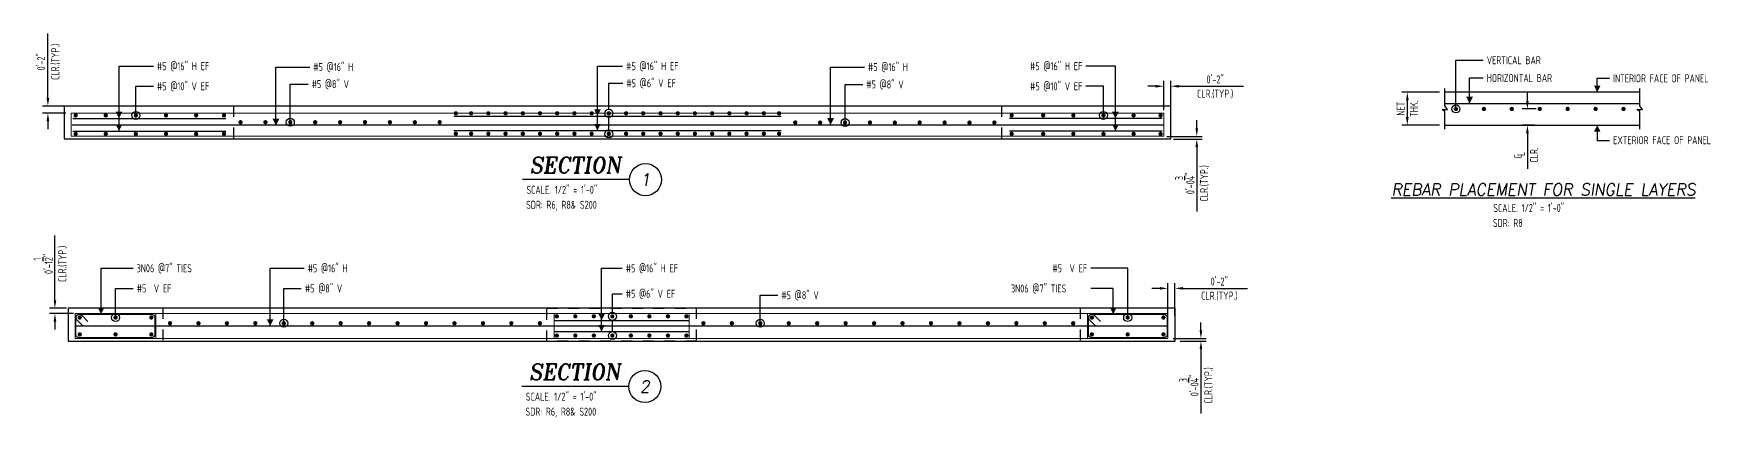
# Model space of a CAD drawing. Header units: inches. Extents: x 10095 to 38568, y -2433 to 4174.
# Drawn here: x 20898.4 to 21369.1, y 356.3 to 464.3 of the extents above; entities that cross this region are included whole.
import ezdxf
from ezdxf.enums import TextEntityAlignment as Align

# ---------------------------------------------------------------- set-up
doc = ezdxf.new("R2010")
doc.units = ezdxf.units.IN
doc.header["$MEASUREMENT"] = 0
doc.linetypes.add('HIDDEN', pattern=[6, 3, -3])
doc.layers.get('0').update_dxf_attribs({"linetype": 'CONTINUOUS'})
doc.layers.get('Defpoints').update_dxf_attribs({"linetype": 'CONTINUOUS'})
for name, color, linetype in [('0-25TEXT', 7, 'CONTINUOUS'), ('0-35', 3, 'CONTINUOUS'), ('0-35TEXT', 3, 'CONTINUOUS'), ('5', 4, 'CONTINUOUS'), ('DETAIL', 83, 'CONTINUOUS'), ('hidden', 7, 'HIDDEN'), ('REBARS', 4, 'CONTINUOUS')]:
    doc.layers.add(name, color=color, linetype=linetype)
doc.layers.add('COVER', color=6, linetype='CONTINUOUS', lineweight=0, plot=False)
doc.styles.add('AR', font='ARCHQUIK.shx', dxfattribs={"width": 0.8})
doc.styles.add('ROMANT', font='romant')
doc.dimstyles.new('CADS_DIM_48', dxfattribs={"dimscale": 48, "dimtxt": 0.09375, "dimasz": 0.09375, "dimexe": 0.0625, "dimexo": 0.0625, "dimgap": 0.09375, "dimtad": 0, "dimtih": 1, "dimtoh": 1, "dimzin": 1, "dimdsep": 46, "dimlunit": 4, "dimtxsty": 'AR', "dimblk": 'CLOSED', "dimcen": 0.1875, "dimadec": 0, "dimazin": 0, "dimtfac": 1, "dimtofl": 0, "dimtmove": 0, "dimatfit": 1, "dimldrblk": 'DOTBLANK', "dimfxl": 1, "dimtzin": 0, "dimarcsym": 0})

# ---------------------------------------------------------------- blocks, each defined once
blk = doc.blocks.new('*D54')
at = {"layer": 'Defpoints', "color": 0, "transparency": 16777216}
for p in [(21218.22, 449.43), (21216.22, 441.23), (21218.22, 440.17)]:
    blk.add_point(p, dxfattribs=at)
at = {"layer": 'DETAIL', "color": 0, "lineweight": -2, "transparency": 16777216}
for p, q in [((21213.97, 449.43), (21211.72, 449.43)), ((21216.22, 442.73), (21216.22, 450.93)), ((21218.22, 441.67), (21218.22, 450.93)), ((21220.47, 449.43), (21238.62, 449.43))]:
    blk.add_line(p, q, dxfattribs=at)
at = {"layer": 'DETAIL', "color": 0, "transparency": 16777216}
for points in [[(21213.97, 449.8), (21213.97, 449.05), (21216.22, 449.43)], [(21220.47, 449.8), (21220.47, 449.05), (21218.22, 449.43)]]:
    blk.add_solid(points, dxfattribs=at)
at = {"layer": 'DETAIL', "color": 0, "transparency": 16777216, "char_height": 2.25, "attachment_point": 5, "style": 'AR'}
for s, insert in [('0\'-2"', (21230.67, 451.34)), ('CLR.(TYP.)', (21230.67, 447.24))]:
    blk.add_mtext(s, dxfattribs=dict(at, insert=insert))
blk = doc.blocks.new('_DotBlank')
at = {"layer": '0-35', "color": 0, "lineweight": -2}
blk.add_line((-0.5, 0), (-1, 0), dxfattribs=at)
blk.add_circle((0, 0), 0.5, dxfattribs=at)
blk = doc.blocks.new('*D55')
at = {"layer": 'Defpoints', "color": 0, "transparency": 16777216}
for p in [(21215.57, 435.35), (21217.49, 434.6), (21225.5, 434.6)]:
    blk.add_point(p, dxfattribs=at)
at = {"layer": 'DETAIL', "color": 0, "lineweight": -2, "transparency": 16777216}
for p, q in [((21225.5, 437.6), (21225.5, 439.85)), ((21217.07, 435.35), (21227, 435.35)), ((21218.99, 434.6), (21227, 434.6)), ((21225.5, 432.35), (21225.5, 414.2))]:
    blk.add_line(p, q, dxfattribs=at)
at = {"layer": 'DETAIL', "color": 0, "transparency": 16777216}
for points in [[(21225.13, 437.6), (21225.88, 437.6), (21225.5, 435.35)], [(21225.13, 432.35), (21225.88, 432.35), (21225.5, 434.6)]]:
    blk.add_solid(points, dxfattribs=at)
at = {"layer": 'DETAIL', "color": 0, "transparency": 16777216, "char_height": 2.25, "attachment_point": 5, "rotation": 90, "style": 'AR'}
for s, insert in [('0\'-0{\\H1.000000x;\\S3/4;}"', (21222.13, 422.15)), ('CLR.(TYP.)', (21227.69, 422.15))]:
    blk.add_mtext(s, dxfattribs=dict(at, insert=insert))
blk = doc.blocks.new('SECT1')
at = {"color": 7, "linetype": 'Continuous'}
blk.add_line((0.627, 0), (-0.627, 0), dxfattribs=at)
blk.add_circle((0.815, 0), 0.188, dxfattribs=at)
at = {"color": 7, "linetype": 'Continuous', "style": 'ROMANT', "oblique": 9, "width": 0.95}
blk.add_text('SECTION', height=0.1875, dxfattribs=at).set_placement((-0.006, 0.077), align=Align.CENTER)
blk.add_attdef('SECT1', text='', height=0.141, dxfattribs=at).set_placement((0.815, 0), align=Align.MIDDLE)
blk = doc.blocks.new('leadrblk')
blk.add_lwpolyline([(0, 0, 0, 1, 0), (1, 0, 1, 1, 0)], format="xyseb")
blk = doc.blocks.new('*D56')
at = {"layer": 'Defpoints', "color": 0, "transparency": 16777216}
for p in [(20902.42, 443.85), (20908.97, 443.85), (20908.97, 441.85)]:
    blk.add_point(p, dxfattribs=at)
at = {"layer": 'DETAIL', "color": 0, "lineweight": -2, "transparency": 16777216}
for p, q in [((20902.42, 446.1), (20902.42, 464.25)), ((20907.47, 443.85), (20900.92, 443.85)), ((20907.47, 441.85), (20900.92, 441.85)), ((20902.42, 439.6), (20902.42, 437.35))]:
    blk.add_line(p, q, dxfattribs=at)
at = {"layer": 'DETAIL', "color": 0, "transparency": 16777216}
for points in [[(20902.05, 446.1), (20902.8, 446.1), (20902.42, 443.85)], [(20902.05, 439.6), (20902.8, 439.6), (20902.42, 441.85)]]:
    blk.add_solid(points, dxfattribs=at)
at = {"layer": 'DETAIL', "color": 0, "transparency": 16777216, "char_height": 2.25, "attachment_point": 5, "rotation": 90, "style": 'AR'}
for s, insert in [('0\'-2"', (20900.51, 456.3)), ('CLR.(TYP.)', (20904.61, 456.3))]:
    blk.add_mtext(s, dxfattribs=dict(at, insert=insert))
blk = doc.blocks.new('*D45')
at = {"layer": 'Defpoints', "color": 0, "transparency": 16777216}
for p in [(21219.38, 392.62), (21217.38, 383.37), (21219.38, 383.37)]:
    blk.add_point(p, dxfattribs=at)
at = {"layer": 'DETAIL', "color": 0, "lineweight": -2, "transparency": 16777216}
for p, q in [((21215.13, 392.62), (21212.88, 392.62)), ((21217.38, 384.87), (21217.38, 394.12)), ((21219.38, 384.87), (21219.38, 394.12)), ((21221.63, 392.62), (21239.78, 392.62))]:
    blk.add_line(p, q, dxfattribs=at)
at = {"layer": 'DETAIL', "color": 0, "transparency": 16777216}
for points in [[(21215.13, 393), (21215.13, 392.25), (21217.38, 392.62)], [(21221.63, 393), (21221.63, 392.25), (21219.38, 392.62)]]:
    blk.add_solid(points, dxfattribs=at)
at = {"layer": 'DETAIL', "color": 0, "transparency": 16777216, "char_height": 2.25, "attachment_point": 5, "style": 'AR'}
for s, insert in [('0\'-2"', (21231.83, 394.54)), ('CLR.(TYP.)', (21231.83, 390.44))]:
    blk.add_mtext(s, dxfattribs=dict(at, insert=insert))
blk = doc.blocks.new('*D46')
at = {"layer": 'Defpoints', "color": 0, "transparency": 16777216}
for p in [(21217.38, 378.55), (21219.38, 377.8), (21226.67, 377.8)]:
    blk.add_point(p, dxfattribs=at)
at = {"layer": 'DETAIL', "color": 0, "lineweight": -2, "transparency": 16777216}
for p, q in [((21226.67, 380.8), (21226.67, 383.05)), ((21218.88, 378.55), (21228.17, 378.55)), ((21220.88, 377.8), (21228.17, 377.8)), ((21226.67, 375.55), (21226.67, 357.4))]:
    blk.add_line(p, q, dxfattribs=at)
at = {"layer": 'DETAIL', "color": 0, "transparency": 16777216}
for points in [[(21226.29, 380.8), (21227.04, 380.8), (21226.67, 378.55)], [(21226.29, 375.55), (21227.04, 375.55), (21226.67, 377.8)]]:
    blk.add_solid(points, dxfattribs=at)
at = {"layer": 'DETAIL', "color": 0, "transparency": 16777216, "char_height": 2.25, "attachment_point": 5, "rotation": 90, "style": 'AR'}
for s, insert in [('0\'-0{\\H1.000000x;\\S3/4;}"', (21223.29, 365.35)), ('CLR.(TYP.)', (21228.85, 365.35))]:
    blk.add_mtext(s, dxfattribs=dict(at, insert=insert))
blk = doc.blocks.new('*D47')
at = {"layer": 'Defpoints', "color": 0, "transparency": 16777216}
for p in [(20904.4, 387.05), (20909.13, 387.05), (20911.13, 385.55)]:
    blk.add_point(p, dxfattribs=at)
at = {"layer": 'DETAIL', "color": 0, "lineweight": -2, "transparency": 16777216}
for p, q in [((20904.4, 389.3), (20904.4, 407.45)), ((20907.63, 387.05), (20902.9, 387.05)), ((20909.63, 385.55), (20902.9, 385.55)), ((20904.4, 383.3), (20904.4, 381.05))]:
    blk.add_line(p, q, dxfattribs=at)
at = {"layer": 'DETAIL', "color": 0, "transparency": 16777216}
for points in [[(20904.03, 389.3), (20904.78, 389.3), (20904.4, 387.05)], [(20904.03, 383.3), (20904.78, 383.3), (20904.4, 385.55)]]:
    blk.add_solid(points, dxfattribs=at)
at = {"layer": 'DETAIL', "color": 0, "transparency": 16777216, "char_height": 2.25, "attachment_point": 5, "rotation": 90, "style": 'AR'}
for s, insert in [('0\'-1{\\H1.000000x;\\S1/2;}"', (20901.07, 399.5)), ('CLR.(TYP.)', (20906.59, 399.5))]:
    blk.add_mtext(s, dxfattribs=dict(at, insert=insert))
blk = doc.blocks.new('*U1376', base_point=(20910.13, 381.74))
at = {"layer": 'REBARS', "color": 0}
blk.add_lwpolyline([(20910.13, 382.05), (21217.13, 382.05)], dxfattribs=at)
blk = doc.blocks.new('*U683', base_point=(21044.76, 380.79))
at = {"layer": 'REBARS', "color": 0}
blk.add_lwpolyline([(21044.76, 380.47), (21082.76, 380.47)], dxfattribs=at)
blk = doc.blocks.new('*U684', base_point=(21044.76, 383.32))
at = {"layer": 'REBARS', "color": 0}
blk.add_lwpolyline([(21044.76, 383.63), (21082.76, 383.63)], dxfattribs=at)
blk = doc.blocks.new('*U811', base_point=(21217.38, 378.55))
at = {"layer": 'REBARS', "color": 0}
blk.add_lwpolyline([(21197.11, 381.99), (21195.35, 383.76, -0.668179), (21196.01, 385.36), (21216.26, 385.36, -0.414214), (21217.2, 384.43), (21217.2, 379.68, -0.414213), (21216.26, 378.74), (21196.01, 378.74, -0.414214), (21195.07, 379.68), (21195.07, 384.43, -0.668178), (21196.67, 385.09), (21198.44, 383.32)], format="xyb", dxfattribs=at)
blk = doc.blocks.new('*U810', base_point=(20932.63, 378.55))
at = {"layer": 'REBARS', "color": 0}
blk.add_lwpolyline([(20912.36, 381.99), (20910.6, 383.76, -0.668179), (20911.26, 385.36), (20931.51, 385.36, -0.414214), (20932.45, 384.43), (20932.45, 379.68, -0.414213), (20931.51, 378.74), (20911.26, 378.74, -0.414214), (20910.32, 379.68), (20910.32, 384.43, -0.668178), (20911.92, 385.09), (20913.69, 383.32)], format="xyb", dxfattribs=at)
blk = doc.blocks.new('*U788', base_point=(21215.79, 436.53))
at = {"layer": 'REBARS', "color": 0}
blk.add_lwpolyline([(21215.79, 436.84), (21172.79, 436.84)], dxfattribs=at)
blk = doc.blocks.new('*U789', base_point=(21215.79, 440.06))
at = {"layer": 'REBARS', "color": 0}
blk.add_lwpolyline([(21215.79, 440.38), (21172.79, 440.38)], dxfattribs=at)
blk = doc.blocks.new('*U804', base_point=(21016.59, 437.29))
at = {"layer": 'REBARS', "color": 0}
blk.add_lwpolyline([(21016.59, 436.98), (21108.59, 436.98)], dxfattribs=at)
blk = doc.blocks.new('*U805', base_point=(21016.59, 440.74))
at = {"layer": 'REBARS', "color": 0}
blk.add_lwpolyline([(21016.59, 441.05), (21108.59, 441.05)], dxfattribs=at)
blk = doc.blocks.new('*U1371', base_point=(20909.22, 438.29))
at = {"layer": 'REBARS', "color": 0}
blk.add_lwpolyline([(20909.22, 438.6), (21216.22, 438.6)], dxfattribs=at)
blk = doc.blocks.new('*U785', base_point=(20909.43, 437.16))
at = {"layer": 'REBARS', "color": 0}
blk.add_lwpolyline([(20909.43, 436.84), (20952.43, 436.84)], dxfattribs=at)
blk = doc.blocks.new('*U786', base_point=(20909.43, 440.06))
at = {"layer": 'REBARS', "color": 0}
blk.add_lwpolyline([(20909.43, 440.38), (20952.43, 440.38)], dxfattribs=at)
blk = doc.blocks.new('*D495')
at = {"layer": 'Defpoints', "color": 0, "transparency": 16777216}
for p in [(21295.26, 447.74), (21284.71, 438.49), (21295.26, 438.49)]:
    blk.add_point(p, dxfattribs=at)
at = {"layer": 'DETAIL', "color": 0, "lineweight": -2, "transparency": 16777216}
for p, q in [((21293.76, 447.74), (21283.21, 447.74)), ((21284.71, 445.49), (21284.71, 440.74)), ((21293.76, 438.49), (21283.21, 438.49))]:
    blk.add_line(p, q, dxfattribs=at)
at = {"layer": 'DETAIL', "color": 0, "transparency": 16777216}
for points in [[(21284.34, 445.49), (21285.09, 445.49), (21284.71, 447.74)], [(21284.34, 440.74), (21285.09, 440.74), (21284.71, 438.49)]]:
    blk.add_solid(points, dxfattribs=at)
at = {"layer": 'DETAIL', "color": 0, "transparency": 16777216, "insert": (21284.71, 443.12), "char_height": 2.25, "attachment_point": 5, "rotation": 90, "style": 'AR'}
blk.add_mtext('NET\\PTHK.', dxfattribs=at)
blk = doc.blocks.new('*D499')
at = {"layer": 'Defpoints', "color": 0, "transparency": 16777216}
for p in [(21322.45, 443.05), (21318.48, 438.49), (21321.95, 438.49)]:
    blk.add_point(p, dxfattribs=at)
at = {"layer": 'DETAIL', "color": 0, "lineweight": -2, "transparency": 16777216}
for p, q in [((21318.48, 445.3), (21318.48, 447.55)), ((21320.95, 443.05), (21316.98, 443.05)), ((21320.45, 438.49), (21316.98, 438.49)), ((21318.48, 436.24), (21318.48, 426.23))]:
    blk.add_line(p, q, dxfattribs=at)
at = {"layer": 'DETAIL', "color": 0, "transparency": 16777216}
for points in [[(21318.11, 445.3), (21318.86, 445.3), (21318.48, 443.05)], [(21318.11, 436.24), (21318.86, 436.24), (21318.48, 438.49)]]:
    blk.add_solid(points, dxfattribs=at)
at = {"layer": 'DETAIL', "color": 0, "transparency": 16777216, "insert": (21318.48, 430.11), "char_height": 2.25, "attachment_point": 5, "rotation": 90, "style": 'AR'}
blk.add_mtext(' \\PCLR.', dxfattribs=at)
blk = doc.blocks.new('A$C2A293661')
at = {"layer": '0-35TEXT', "style": 'AR', "width": 0.8}
for s, p in [('C', (-0.72, 0.84)), ('L', (0, 0))]:
    blk.add_text(s, height=2.25, dxfattribs=at).set_placement(p)

msp = doc.modelspace()

# ---------------------------------------------------------------- linework, layer by layer
at = {"layer": '0-25TEXT'}
for points in [[(20922.41737, 436.84482), (20922.41737, 455.06413), (20932.08291, 455.06413)], [(20966.5327, 438.60388), (20966.5327, 454.8141), (20976.05132, 454.8141)], [(21056.96695, 441.04976), (21056.96695, 455.06413), (21064.04494, 455.06413)], [(21056.96695, 436.97881), (21056.96695, 455.06413), (21064.04494, 455.06413)], [(21122.52573, 438.60388), (21122.52573, 454.8141), (21132.04435, 454.8141)], [(21202.63506, 436.84482), (21202.63506, 455.06413), (21194.32291, 455.06413)], [(21060.17145, 442.94517), (21060.17145, 450.27801), (21064.09299, 450.27801)], [(21302.23253, 444.60015), (21302.23253, 451.74606), (21306.05889, 451.74606)], [(21338.11804, 447.744), (21338.11804, 451.65533), (21341.59932, 451.65533)], [(21060.17145, 437.15609), (21060.17145, 440.69517)], [(21338.11804, 438.494), (21338.11804, 434.18602), (21341.59932, 434.18602)], [(20917.37375, 385.36303), (20917.37375, 398.26075), (20926.37658, 398.26075)], [(20964.93686, 382.05054), (20964.93686, 398.26075), (20974.45548, 398.26075)], [(21058.13389, 380.47338), (21058.13389, 398.26075), (21063.90597, 398.26075)], [(21061.1561, 385.87795), (21061.1561, 391.09133), (21063.90597, 391.09133)], [(21201.99875, 385.36303), (21201.99875, 392.58391), (21195.67376, 392.58391)]]:
    msp.add_lwpolyline(points, dxfattribs=at)
at = {"layer": '0-35', "color": 0, "lineweight": -2}
msp.add_line((21061.1561, 380.47313), (21061.1561, 383.62795), dxfattribs=at)
at = {"layer": '0-35'}
for points in [[(21295.26464, 437.40388), (21295.26464, 442.34817), (21294.49381, 442.92068), (21296.03547, 442.92068), (21295.26464, 443.88984), (21295.26464, 448.83413)], [(21350.06752, 447.744), (21295.26464, 447.744)], [(21350.06752, 437.40388), (21350.06752, 442.34817), (21349.29669, 442.92068), (21350.83836, 442.92068), (21350.06752, 443.88984), (21350.06752, 448.83413)], [(21295.26464, 438.494), (21350.06752, 438.494)]]:
    msp.add_lwpolyline(points, dxfattribs=at)
for points in [[(21218.21714, 443.85391), (20906.96714, 443.85391), (20906.96714, 434.60391), (21218.21714, 434.60391)], [(21219.38408, 387.05054), (20908.13408, 387.05054), (20908.13408, 377.80054), (21219.38408, 377.80054)]]:
    msp.add_lwpolyline(points, close=True, dxfattribs=at)
at = {"layer": '0-35', "color": 0, "lineweight": -2}
for centre in [(21060.17145, 441.82017), (21060.17145, 436.03109), (21061.1561, 384.75295), (21061.1561, 379.34813)]:
    msp.add_circle(centre, 1.125, dxfattribs=at)
at = {"layer": '5', "const_width": 0.6}
for points in [[(21298.6784, 443.04986, -1), (21298.0784, 443.04986, -1)], [(21306.53554, 443.04986, -1), (21305.93554, 443.04986, -1)], [(21314.39268, 443.04986, -1), (21313.79268, 443.04986, -1)], [(21322.24982, 443.04986, -1), (21321.64982, 443.04986, -1)], [(21330.10697, 443.04986, -1), (21329.50697, 443.04986, -1)], [(21337.96411, 443.04986, -1), (21337.36411, 443.04986, -1)], [(21345.82125, 443.04986, -1), (21345.22125, 443.04986, -1)], [(20909.91714, 441.2289, 1), (20910.51714, 441.2289, 1)], [(20918.39214, 441.2289, 1), (20918.99214, 441.2289, 1)], [(20926.86714, 441.2289, 1), (20927.46714, 441.2289, 1)], [(20935.34214, 441.2289, 1), (20935.94214, 441.2289, 1)], [(20943.81714, 441.2289, 1), (20944.41714, 441.2289, 1)], [(20951.6411, 441.2289, 1), (20952.2411, 441.2289, 1)], [(20956.29214, 439.31295, 1), (20956.89214, 439.31295, 1)], [(20963.29301, 439.31295, 1), (20963.89301, 439.31295, 1)], [(20970.29388, 439.31295, 1), (20970.89388, 439.31295, 1)], [(20977.29475, 439.31295, 1), (20977.89475, 439.31295, 1)], [(20984.29562, 439.31295, 1), (20984.89562, 439.31295, 1)], [(20991.29649, 439.31295, 1), (20991.89649, 439.31295, 1)], [(20998.29736, 439.31295, 1), (20998.89736, 439.31295, 1)], [(21005.29823, 439.31295, 1), (21005.89823, 439.31295, 1)], [(21012.2991, 439.31295, 1), (21012.8991, 439.31295, 1)], [(21016.84475, 441.82017, 1), (21017.44475, 441.82017, 1)], [(21021.14048, 441.82017, 1), (21021.74048, 441.82017, 1)], [(21025.98185, 441.82017, 1), (21026.58185, 441.82017, 1)], [(21030.82322, 441.82017, 1), (21031.42322, 441.82017, 1)], [(21035.66459, 441.82017, 1), (21036.26459, 441.82017, 1)], [(21040.50596, 441.82017, 1), (21041.10596, 441.82017, 1)], [(21045.34733, 441.82017, 1), (21045.94733, 441.82017, 1)], [(21050.18871, 441.82017, 1), (21050.78871, 441.82017, 1)], [(21055.03008, 441.82017, 1), (21055.63008, 441.82017, 1)], [(21059.87145, 441.82017, 1), (21060.47145, 441.82017, 1)], [(21064.71282, 441.82017, 1), (21065.31282, 441.82017, 1)], [(21069.55419, 441.82017, 1), (21070.15419, 441.82017, 1)], [(21074.39557, 441.82017, 1), (21074.99557, 441.82017, 1)], [(21079.23694, 441.82017, 1), (21079.83694, 441.82017, 1)], [(21084.07831, 441.82017, 1), (21084.67831, 441.82017, 1)], [(21088.91968, 441.82017, 1), (21089.51968, 441.82017, 1)], [(21093.76105, 441.82017, 1), (21094.36105, 441.82017, 1)], [(21098.60242, 441.82017, 1), (21099.20242, 441.82017, 1)], [(21103.4438, 441.82017, 1), (21104.0438, 441.82017, 1)], [(21107.73799, 441.82017, 1), (21108.33799, 441.82017, 1)], [(21112.28517, 439.22532, 1), (21112.88517, 439.22532, 1)], [(21119.28604, 439.22532, 1), (21119.88604, 439.22532, 1)], [(21126.28691, 439.22532, 1), (21126.88691, 439.22532, 1)], [(21133.28778, 439.22532, 1), (21133.88778, 439.22532, 1)], [(21140.28865, 439.22532, 1), (21140.88865, 439.22532, 1)], [(21147.28952, 439.22532, 1), (21147.88952, 439.22532, 1)], [(21154.29039, 439.22532, 1), (21154.89039, 439.22532, 1)], [(21161.29127, 439.22532, 1), (21161.89127, 439.22532, 1)], [(21168.29214, 439.22532, 1), (21168.89214, 439.22532, 1)], [(21173.13975, 441.2289, 1), (21173.73975, 441.2289, 1)], [(21182.01714, 441.2289, 1), (21182.61714, 441.2289, 1)], [(21190.49214, 441.2289, 1), (21191.09214, 441.2289, 1)], [(21198.96714, 441.2289, 1), (21199.56714, 441.2289, 1)], [(21207.44214, 441.2289, 1), (21208.04214, 441.2289, 1)], [(21215.02675, 441.2289, 1), (21215.62675, 441.2289, 1)], [(20909.91714, 436.03109, -1), (20910.51714, 436.03109, -1)], [(20918.39214, 436.03109, -1), (20918.99214, 436.03109, -1)], [(20926.86714, 436.03109, -1), (20927.46714, 436.03109, -1)], [(20935.34214, 436.03109, -1), (20935.94214, 436.03109, -1)], [(20943.81714, 436.03109, -1), (20944.41714, 436.03109, -1)], [(20951.6411, 436.03109, -1), (20952.2411, 436.03109, -1)], [(21016.84475, 436.09361, -1), (21017.44475, 436.09361, -1)], [(21021.14048, 436.09361, -1), (21021.74048, 436.09361, -1)], [(21025.98185, 436.09361, -1), (21026.58185, 436.09361, -1)], [(21030.82322, 436.09361, -1), (21031.42322, 436.09361, -1)], [(21035.66459, 436.09361, -1), (21036.26459, 436.09361, -1)], [(21040.50596, 436.09361, -1), (21041.10596, 436.09361, -1)], [(21045.34733, 436.09361, -1), (21045.94733, 436.09361, -1)], [(21050.18871, 436.09361, -1), (21050.78871, 436.09361, -1)], [(21055.03008, 436.09361, -1), (21055.63008, 436.09361, -1)], [(21059.87145, 436.09361, -1), (21060.47145, 436.09361, -1)], [(21064.71282, 436.09361, -1), (21065.31282, 436.09361, -1)], [(21069.55419, 436.09361, -1), (21070.15419, 436.09361, -1)], [(21074.39557, 436.09361, -1), (21074.99557, 436.09361, -1)], [(21079.23694, 436.09361, -1), (21079.83694, 436.09361, -1)], [(21084.07831, 436.09361, -1), (21084.67831, 436.09361, -1)], [(21088.91968, 436.09361, -1), (21089.51968, 436.09361, -1)], [(21093.76105, 436.09361, -1), (21094.36105, 436.09361, -1)], [(21098.60242, 436.09361, -1), (21099.20242, 436.09361, -1)], [(21103.4438, 436.09361, -1), (21104.0438, 436.09361, -1)], [(21107.73799, 436.09361, -1), (21108.33799, 436.09361, -1)], [(21173.13975, 436.03109, -1), (21173.73975, 436.03109, -1)], [(21182.01714, 436.03109, -1), (21182.61714, 436.03109, -1)], [(21190.49214, 436.03109, -1), (21191.09214, 436.03109, -1)], [(21198.96714, 436.03109, -1), (21199.56714, 436.03109, -1)], [(21207.44214, 436.03109, -1), (21208.04214, 436.03109, -1)], [(21215.02675, 436.03109, -1), (21215.62675, 436.03109, -1)], [(20911.08408, 384.42553, 1), (20911.68408, 384.42553, 1)], [(20921.14658, 384.42553, 1), (20921.74658, 384.42553, 1)], [(20931.80907, 384.42553, -1), (20931.20907, 384.42553, -1)], [(20937.05908, 382.80758, -1), (20936.45908, 382.80758, -1)], [(20945.05908, 382.80758, -1), (20944.45908, 382.80758, -1)], [(20953.05908, 382.80758, -1), (20952.45908, 382.80758, -1)], [(20961.05908, 382.80758, -1), (20960.45908, 382.80758, -1)], [(20969.05908, 382.80758, -1), (20968.45908, 382.80758, -1)], [(20977.05908, 382.80758, -1), (20976.45908, 382.80758, -1)], [(20985.05908, 382.80758, -1), (20984.45908, 382.80758, -1)], [(20993.05908, 382.80758, -1), (20992.45908, 382.80758, -1)], [(21001.05908, 382.80758, -1), (21000.45908, 382.80758, -1)], [(21009.05908, 382.80758, -1), (21008.45908, 382.80758, -1)], [(21017.05908, 382.80758, -1), (21016.45908, 382.80758, -1)], [(21025.05908, 382.80758, -1), (21024.45908, 382.80758, -1)], [(21033.05908, 382.80758, -1), (21032.45908, 382.80758, -1)], [(21041.05908, 382.80758, -1), (21040.45908, 382.80758, -1)], [(21045.23823, 384.75295, 1), (21045.83823, 384.75295, 1)], [(21050.44419, 384.75295, 1), (21051.04419, 384.75295, 1)], [(21055.65014, 384.75295, 1), (21056.25014, 384.75295, 1)], [(21060.8561, 384.75295, 1), (21061.4561, 384.75295, 1)], [(21066.06206, 384.75295, 1), (21066.66206, 384.75295, 1)], [(21071.26801, 384.75295, 1), (21071.86801, 384.75295, 1)], [(21076.47397, 384.75295, 1), (21077.07397, 384.75295, 1)], [(21082.27992, 384.75295, -1), (21081.67992, 384.75295, -1)], [(21087.05908, 382.80758, -1), (21086.45908, 382.80758, -1)], [(21095.05908, 382.80758, -1), (21094.45908, 382.80758, -1)], [(21103.05908, 382.80758, -1), (21102.45908, 382.80758, -1)], [(21111.05908, 382.80758, -1), (21110.45908, 382.80758, -1)], [(21119.05908, 382.80758, -1), (21118.45908, 382.80758, -1)], [(21127.05908, 382.80758, -1), (21126.45908, 382.80758, -1)], [(21135.05908, 382.80758, -1), (21134.45908, 382.80758, -1)], [(21143.05908, 382.80758, -1), (21142.45908, 382.80758, -1)], [(21151.05908, 382.80758, -1), (21150.45908, 382.80758, -1)], [(21159.05908, 382.80758, -1), (21158.45908, 382.80758, -1)], [(21167.05908, 382.80758, -1), (21166.45908, 382.80758, -1)], [(21175.05908, 382.80758, -1), (21174.45908, 382.80758, -1)], [(21183.05908, 382.80758, -1), (21182.45908, 382.80758, -1)], [(21191.05908, 382.80758, -1), (21190.45908, 382.80758, -1)], [(21195.70908, 384.42553, 1), (21196.30908, 384.42553, 1)], [(21206.37158, 384.42553, -1), (21205.77158, 384.42553, -1)], [(21216.43407, 384.42553, -1), (21215.83407, 384.42553, -1)], [(20911.08408, 379.67553, -1), (20911.68408, 379.67553, -1)], [(20921.14658, 379.67553, -1), (20921.74658, 379.67553, -1)], [(20931.80907, 379.67553, 1), (20931.20907, 379.67553, 1)], [(21045.23823, 379.34813, -1), (21045.83823, 379.34813, -1)], [(21050.44419, 379.34813, -1), (21051.04419, 379.34813, -1)], [(21055.65014, 379.34813, -1), (21056.25014, 379.34813, -1)], [(21060.8561, 379.34813, -1), (21061.4561, 379.34813, -1)], [(21066.06206, 379.34813, -1), (21066.66206, 379.34813, -1)], [(21071.26801, 379.34813, -1), (21071.86801, 379.34813, -1)], [(21076.47397, 379.34813, -1), (21077.07397, 379.34813, -1)], [(21082.27992, 379.34813, 1), (21081.67992, 379.34813, 1)], [(21195.70908, 379.67553, -1), (21196.30908, 379.67553, -1)], [(21206.37158, 379.67553, 1), (21205.77158, 379.67553, 1)], [(21216.43407, 379.67553, 1), (21215.83407, 379.67553, 1)]]:
    msp.add_lwpolyline(points, format="xyb", close=True, dxfattribs=at)
at = {"layer": 'COVER'}
for p, q in [((20932.75908, 385.55054), (20932.75908, 378.55054)), ((21194.75908, 385.55054), (21194.75908, 378.55054))]:
    msp.add_line(p, q, dxfattribs=at)
for points in [[(21216.21714, 441.85391), (20908.96714, 441.85391), (20908.96714, 435.35391), (21216.21714, 435.35391)], [(21217.38408, 385.55054), (20910.13408, 385.55054), (20910.13408, 378.55054), (21217.38408, 378.55054)], [(21044.75908, 385.55054), (21082.75908, 385.55054), (21082.75908, 378.55054), (21044.75908, 378.55054)]]:
    msp.add_lwpolyline(points, close=True, dxfattribs=at)
for points in [[(20932.75908, 385.55054), (20910.13408, 385.55054), (20910.13408, 378.55054), (20932.75908, 378.55054)], [(21194.75908, 385.55054), (21217.38408, 385.55054), (21217.38408, 378.55054), (21194.75908, 378.55054)]]:
    msp.add_lwpolyline(points, dxfattribs=at)
at = {"layer": 'hidden'}
for p, q in [((20954.59214, 443.85391), (20954.59214, 434.60391)), ((21170.59214, 443.85391), (21170.59214, 434.60391)), ((20934.75908, 387.05054), (20934.75908, 377.80054)), ((21192.75908, 387.05054), (21192.75908, 377.80054))]:
    msp.add_line(p, q, dxfattribs=at)
msp.add_lwpolyline([(21042.75908, 387.05054), (21084.75908, 387.05054), (21084.75908, 377.80054), (21042.75908, 377.80054)], close=True, dxfattribs=at)
at = {"layer": 'REBARS'}
msp.add_lwpolyline([(21295.26464, 444.60015), (21350.06752, 444.60015)], dxfattribs=at)

# ---------------------------------------------------------------- block references
at = {"layer": '0-25TEXT', "yscale": 0.7502362204724409}
for p, xscale, rotation in [((21302.23253, 444.60015), 1.874645669291339, 90.00000153523449), ((21338.11804, 447.744), 1.874645669291339, 90.00000153523449), ((20922.41737, 440.37684), 1.874645669291339, 90.00000153523449), ((21056.96695, 441.04976), 1.874645669291339, 90.00000153523449), ((21202.63506, 440.37684), 1.874645669291339, 90.00000153523449), ((20922.41737, 436.84482), 1.874645669291339, 90.00000153523449), ((20966.5327, 438.41174), 1.874645669291339, 90.00000153523449), ((21056.96695, 436.97881), 1.874645669291339, 90.00000153523449), ((21122.52573, 438.60388), 1.874645669291339, 90.00000153523449), ((21202.63506, 436.84482), 1.874645669291339, 90.00000153523449), ((21338.11804, 438.494), -1.874645669291339, 89.9999984647655), ((20917.37375, 385.36303), 1.874645669291339, 90.00000153523449), ((21058.13389, 383.62769), 1.874645669291339, 90.00000153523449), ((21201.99875, 385.36303), 1.874645669291339, 90.00000153523449), ((20964.93686, 382.05054), 1.874645669291339, 90.00000153523449), ((21058.13389, 380.47338), 1.874645669291339, 90.00000153523449)]:
    msp.add_blockref('leadrblk', p, dxfattribs=dict(at, xscale=xscale, rotation=rotation))
at = {"layer": '0-25TEXT', "xscale": 24, "yscale": 24, "zscale": 24}
for p, values in [((21050.90871, 423.17053), {'SECT1': '1'}), ((21050.74188, 365.03331), {'SECT1': '2'})]:
    msp.add_blockref('SECT1', p, dxfattribs=at).add_auto_attribs(values)
at = {"layer": '0-35', "rotation": 90}
msp.add_blockref('A$C2A293661', (21317.79244, 429.83608), dxfattribs=at)
at = {"layer": 'REBARS', "color": 4}
for name, p in [('*U1371', (20909.21714, 438.29141)), ('*U786', (20909.43149, 440.06434)), ('*U805', (21016.58517, 440.73728)), ('*U789', (21215.79354, 440.06434)), ('*U785', (20909.43149, 437.15732)), ('*U804', (21016.58517, 437.29135)), ('*U788', (21215.79354, 436.53231)), ('*U1376', (20910.13408, 381.73804)), ('*U810', (20932.63395, 378.55054)), ('*U684', (21044.75908, 383.31519)), ('*U811', (21217.38408, 378.55054)), ('*U683', (21044.75908, 380.78588))]:
    msp.add_blockref(name, p, dxfattribs=at)

# ---------------------------------------------------------------- texts
at = {"color": 7, "linetype": 'Continuous', "style": 'ROMANT', "oblique": 9, "width": 0.95}
msp.add_text('%%UREBAR PLACEMENT FOR SINGLE LAYERS', height=3.375, dxfattribs=at).set_placement((21323.04785, 418.70107), align=Align.CENTER)
at = {"layer": '0-25TEXT', "style": 'AR', "width": 0.8}
for s, height, p in [('#5 @16" H EF', 2.2497638, (20933.0828, 453.93925)), ('#5 @16" H', 2.249764, (20977.05121, 453.68921)), ('#5 @16" H EF', 2.2497638, (21065.04484, 453.93925)), ('#5 @16" H', 2.249764, (21133.04425, 453.68921)), ('#5 @10" V EF', 2.2497638, (20933.0828, 448.29255)), ('#5 @8" V', 2.249764, (20976.56738, 448.89377)), ('#5 @6" V EF', 2.2497638, (21065.09288, 449.15313)), ('#5 @8" V', 2.249764, (21132.56041, 448.80613)), ('3N06 @7" TIES', 2.2497638, (20927.37647, 397.13587)), ('#5 @16" H', 2.249764, (20975.45537, 397.13587)), ('#5 @16" H EF', 2.2497638, (21064.90586, 397.13587)), ('#5  V EF', 2.249764, (20927.37647, 391.48918)), ('#5 @8" V', 2.249764, (20974.67682, 391.48918)), ('#5 @6" V EF', 2.2497638, (21064.90586, 389.96645)), ('#5 @8" V', 2.249764, (21108.67682, 389.57148)), ('3N06 @7" TIES', 2.2497638, (21173.26232, 391.45903))]:
    msp.add_text(s, height=height, dxfattribs=at).set_placement(p)
for s, height, p in [('#5 @16" H EF', 2.2497638, (21193.32302, 453.93925)), ('#5 @10" V EF', 2.2497638, (21193.32302, 448.29255)), ('#5  V EF', 2.249764, (21194.67386, 397.13587))]:
    msp.add_text(s, height=height, dxfattribs=at).set_placement(p, align=Align.RIGHT)
at = {"layer": '0-35TEXT', "style": 'AR', "width": 0.8}
for s, height, p in [('VERTICAL BAR', 2.2499437, (21307.05886, 455.61682)), ('HORIZONTAL BAR', 2.2499437, (21307.05886, 450.62109)), ('INTERIOR FACE OF PANEL', 2.2499437, (21342.59929, 450.53036)), ('EXTERIOR FACE OF PANEL', 2.2499437, (21342.59929, 433.13863)), ('SCALE. 1/2" = 1\'-0"', 2.2499437, (21037.00033, 419.19176)), ('SDR: R6, R8& S200', 2.2499437, (21036.90353, 414.98369)), ('SCALE. 1/2" = 1\'-0"', 2.2499437, (21308.89108, 414.08235)), ('SDR: R8', 2.249944, (21308.79428, 409.87428)), ('SCALE. 1/2" = 1\'-0"', 2.2499437, (21036.8335, 361.05454)), ('SDR: R6, R8& S200', 2.2499437, (21036.7367, 356.84647))]:
    msp.add_text(s, height=height, dxfattribs=at).set_placement(p)

# ---------------------------------------------------------------- dimensions: what is measured, and where the dimension line sits
at = {"layer": 'DETAIL'}
for base, p1, p2, picture, middle in [((20902.42056, 443.85391), (20908.96714, 441.85391), (20908.96714, 443.85391), '*D56', (20902.42056, 456.30391)), ((21225.50003, 434.60391), (21215.56849, 435.35391), (21217.48895, 434.60391), '*D55', (21225.50003, 422.15391)), ((20904.40322, 387.05054), (20911.13408, 385.55054), (20909.13408, 387.05054), '*D47', (20904.40322, 399.50054)), ((21226.66697, 377.80054), (21217.38408, 378.55054), (21219.38408, 377.80054), '*D46', (21226.66697, 365.35054))]:
    dim = msp.add_linear_dim(base=base, p1=p1, p2=p2, angle=90, text='<>\\XCLR.(TYP.)', dimstyle='CADS_DIM_48', override={"dimscale": 24, "dimgap": 0.03125, "dimtad": 1, "dimtih": 0, "dimtoh": 0, "dimdec": 3, "dimtdec": 3}, dxfattribs=at)
    dim.commit()
    dim.dimension.update_dxf_attribs({"geometry": picture, "text_midpoint": middle})
for base, p1, p2, picture, middle in [((21218.21714, 449.42545), (21216.21714, 441.2289), (21218.21714, 440.16985), '*D54', (21230.66714, 449.42545)), ((21219.38408, 392.62207), (21217.38408, 383.36647), (21219.38408, 383.36647), '*D45', (21231.83408, 392.62207))]:
    dim = msp.add_linear_dim(base=base, p1=p1, p2=p2, text='<>\\XCLR.(TYP.)', dimstyle='CADS_DIM_48', override={"dimscale": 24, "dimgap": 0.03125, "dimtad": 1, "dimtih": 0, "dimtoh": 0, "dimdec": 3, "dimtdec": 3}, dxfattribs=at)
    dim.commit()
    dim.dimension.update_dxf_attribs({"geometry": picture, "text_midpoint": middle})
for base, p1, p2, text, picture, middle in [((21284.71495, 438.494), (21295.26464, 447.744), (21295.26464, 438.494), 'NET\\XTHK.', '*D495', (21284.71495, 443.119)), ((21318.48272, 438.494), (21322.44982, 443.04986), (21321.94982, 438.494), ' \\XCLR.', '*D499', (21318.48272, 430.10952))]:
    dim = msp.add_linear_dim(base=base, p1=p1, p2=p2, angle=90, text=text, dimstyle='CADS_DIM_48', override={"dimscale": 24, "dimgap": 0.03125, "dimtad": 1, "dimtih": 0, "dimtoh": 0, "dimdec": 3, "dimtdec": 3}, dxfattribs=at)
    dim.commit()
    dim.dimension.update_dxf_attribs({"geometry": picture, "text_midpoint": middle, "dimtype": 160})

# ---------------------------------------------------------------- leaders
at = {"layer": '0-25TEXT'}
for points in [[(21298.3784, 443.04986), (21298.3784, 456.7418), (21306.05889, 456.7418)], [(20927.15291, 441.2289), (20927.15291, 449.41744), (20932.08291, 449.41744)], [(20970.59388, 439.31295), (20970.59388, 450.01865), (20975.56748, 450.01865)], [(21126.58691, 439.22532), (21126.58691, 449.93101), (21131.56052, 449.93101)], [(21199.25291, 441.2289), (21199.25291, 449.41744), (21194.32291, 449.41744)], [(21206.07158, 384.42553), (21206.07158, 398.26075), (21195.67376, 398.26075)], [(20921.44658, 384.42553), (20921.44658, 392.61406), (20926.37658, 392.61406)], [(20968.75908, 382.80758), (20968.74693, 392.61406), (20973.67692, 392.61406)], [(21102.75908, 382.80758), (21102.74693, 390.69636), (21107.67692, 390.69636)]]:
    msp.add_leader(points, dimstyle='CADS_DIM_48', override={"dimscale": 24, "dimgap": 0.03125, "dimtad": 0, "dimtih": 0, "dimtoh": 0, "dimdec": 3, "dimtdec": 3}, dxfattribs=at)

doc.saveas('drawing.dxf')
